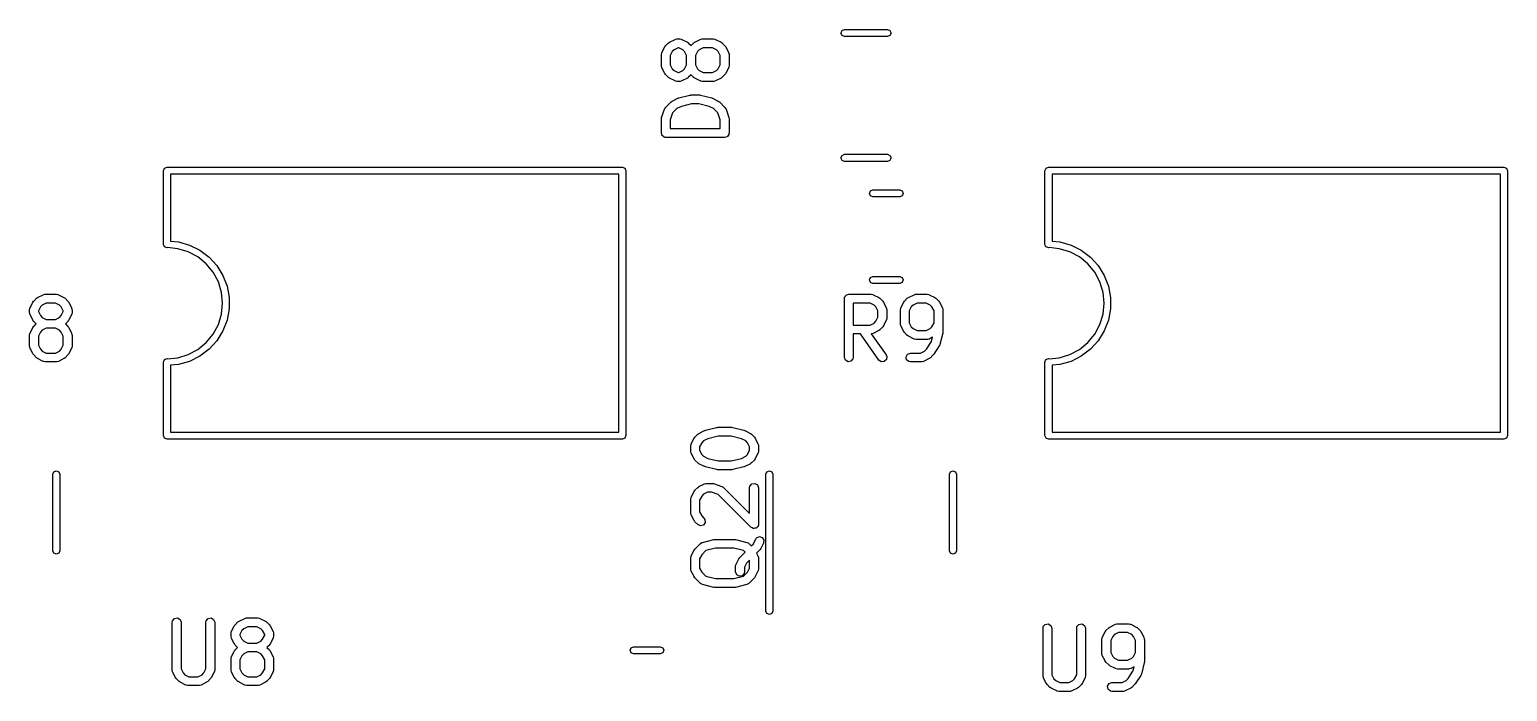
# Model space of a CAD drawing. Extents: x 10 to 287, y -200 to -10.
# Drawn here: x 129.04 to 154.16, y -91.03 to -79.78 of the extents above; entities that cross this region are included whole.
import ezdxf

# ---------------------------------------------------------------- set-up
doc = ezdxf.new("R2010")
doc.units = 0
doc.layers.add('BLACK', color=7, linetype='CONTINUOUS')

msp = doc.modelspace()

# ---------------------------------------------------------------- linework, layer by layer
at = {"layer": 'BLACK', "linetype": 'CONTINUOUS'}
for p, q in [((142.829, -79.84), (142.847, -79.7976)), ((142.847, -79.8824), (142.829, -79.84)), ((142.847, -79.7976), (142.889, -79.78)), ((142.889, -79.78), (143.62, -79.78)), ((143.62, -79.78), (143.662, -79.7976)), ((143.662, -79.7976), (143.68, -79.84)), ((143.68, -79.84), (143.662, -79.8824)), ((139.785, -80.1712), (139.833, -80.076)), ((139.833, -80.076), (139.846, -80.058)), ((139.846, -80.058), (139.847, -80.0565)), ((139.847, -80.0565), (139.895, -80.0089)), ((139.895, -80.0089), (139.913, -79.996)), ((139.913, -79.996), (139.914, -79.9948)), ((139.914, -79.9948), (140.009, -79.9472)), ((140.061, -80.0893), (139.992, -80.1235)), ((140.009, -79.9472), (140.034, -79.9398)), ((140.034, -79.9398), (140.039, -79.9408)), ((140.039, -79.9408), (140.043, -79.9393)), ((140.043, -79.9393), (140.09, -79.9393)), ((140.073, -80.0893), (140.061, -80.0893)), ((140.141, -80.1235), (140.073, -80.0893)), ((140.09, -79.9393), (140.116, -79.9438)), ((140.116, -79.9438), (140.12, -79.9467)), ((140.12, -79.9467), (140.124, -79.9472)), ((140.124, -79.9472), (140.219, -79.9948)), ((140.219, -79.9948), (140.237, -80.0082)), ((140.237, -80.0082), (140.239, -80.0089)), ((140.239, -80.0089), (140.281, -80.0511)), ((140.281, -80.0511), (140.323, -80.0089)), ((140.323, -80.0089), (140.342, -79.996)), ((140.342, -79.996), (140.343, -79.9948)), ((140.343, -79.9948), (140.438, -79.9472)), ((140.489, -80.0893), (140.421, -80.1235)), ((140.438, -79.9472), (140.463, -79.9398)), ((140.463, -79.9398), (140.467, -79.9408)), ((140.467, -79.9408), (140.471, -79.9393)), ((140.471, -79.9393), (140.662, -79.9393)), ((140.644, -80.0893), (140.489, -80.0893)), ((140.713, -80.1235), (140.644, -80.0893)), ((140.662, -79.9393), (140.688, -79.9438)), ((140.688, -79.9438), (140.691, -79.9467)), ((140.691, -79.9467), (140.695, -79.9472)), ((140.695, -79.9472), (140.791, -79.9948)), ((140.791, -79.9948), (140.809, -80.0082)), ((140.809, -80.0082), (140.81, -80.0089)), ((140.81, -80.0089), (140.858, -80.0565)), ((140.858, -80.0565), (140.871, -80.0749)), ((140.871, -80.0749), (140.872, -80.076)), ((140.872, -80.076), (140.919, -80.1712)), ((142.889, -79.9), (142.847, -79.8824)), ((143.62, -79.9), (142.889, -79.9)), ((143.662, -79.8824), (143.62, -79.9)), ((139.777, -80.2048), (139.782, -80.1791)), ((139.777, -80.3952), (139.777, -80.2048)), ((139.782, -80.1791), (139.785, -80.1757)), ((139.785, -80.1757), (139.785, -80.1712)), ((139.962, -80.1539), (139.927, -80.2225)), ((139.927, -80.2225), (139.927, -80.3775)), ((139.992, -80.1235), (139.962, -80.1539)), ((140.172, -80.1539), (140.141, -80.1235)), ((140.206, -80.2225), (140.172, -80.1539)), ((140.206, -80.3775), (140.206, -80.2225)), ((140.39, -80.1539), (140.356, -80.2225)), ((140.356, -80.2225), (140.356, -80.3775)), ((140.421, -80.1235), (140.39, -80.1539)), ((140.743, -80.1539), (140.713, -80.1235)), ((140.777, -80.2225), (140.743, -80.1539)), ((140.777, -80.3775), (140.777, -80.2225)), ((140.919, -80.1712), (140.927, -80.1962)), ((140.927, -80.1962), (140.926, -80.2005)), ((140.926, -80.2005), (140.927, -80.2048)), ((140.927, -80.2048), (140.927, -80.3952)), ((139.779, -80.3995), (139.777, -80.3952)), ((139.778, -80.4038), (139.779, -80.3995)), ((139.785, -80.4288), (139.778, -80.4038)), ((139.833, -80.524), (139.785, -80.4288)), ((139.834, -80.5251), (139.833, -80.524)), ((139.847, -80.5435), (139.834, -80.5251)), ((139.895, -80.5911), (139.847, -80.5435)), ((139.896, -80.5918), (139.895, -80.5911)), ((139.914, -80.6052), (139.896, -80.5918)), ((140.009, -80.6528), (139.914, -80.6052)), ((139.927, -80.3775), (139.962, -80.446)), ((139.962, -80.446), (139.992, -80.4765)), ((139.992, -80.4765), (140.061, -80.5107)), ((140.061, -80.5107), (140.073, -80.5107)), ((140.073, -80.5107), (140.141, -80.4765)), ((140.219, -80.6052), (140.124, -80.6528)), ((140.141, -80.4765), (140.172, -80.446)), ((140.172, -80.446), (140.206, -80.3775)), ((140.22, -80.604), (140.219, -80.6052)), ((140.239, -80.5911), (140.22, -80.604)), ((140.281, -80.5489), (140.239, -80.5911)), ((140.323, -80.5911), (140.281, -80.5489)), ((140.325, -80.5918), (140.323, -80.5911)), ((140.343, -80.6052), (140.325, -80.5918)), ((140.438, -80.6528), (140.343, -80.6052)), ((140.356, -80.3775), (140.39, -80.446)), ((140.39, -80.446), (140.421, -80.4765)), ((140.421, -80.4765), (140.489, -80.5107)), ((140.489, -80.5107), (140.644, -80.5107)), ((140.644, -80.5107), (140.713, -80.4765)), ((140.791, -80.6052), (140.695, -80.6528)), ((140.713, -80.4765), (140.743, -80.446)), ((140.743, -80.446), (140.777, -80.3775)), ((140.792, -80.604), (140.791, -80.6052)), ((140.81, -80.5911), (140.792, -80.604)), ((140.858, -80.5435), (140.81, -80.5911)), ((140.872, -80.524), (140.858, -80.542)), ((140.858, -80.542), (140.858, -80.5435)), ((140.919, -80.4288), (140.872, -80.524)), ((140.92, -80.4243), (140.919, -80.4288)), ((140.923, -80.4209), (140.92, -80.4243)), ((140.927, -80.3952), (140.923, -80.4209)), ((140.014, -80.6533), (140.009, -80.6528)), ((140.017, -80.6562), (140.014, -80.6533)), ((140.043, -80.6607), (140.017, -80.6562)), ((140.09, -80.6607), (140.043, -80.6607)), ((140.095, -80.6592), (140.09, -80.6607)), ((140.099, -80.6602), (140.095, -80.6592)), ((140.124, -80.6528), (140.099, -80.6602)), ((140.442, -80.6533), (140.438, -80.6528)), ((140.446, -80.6562), (140.442, -80.6533)), ((140.471, -80.6607), (140.446, -80.6562)), ((140.662, -80.6607), (140.471, -80.6607)), ((140.666, -80.6592), (140.662, -80.6607)), ((140.67, -80.6602), (140.666, -80.6592)), ((140.695, -80.6528), (140.67, -80.6602)), ((139.829, -81.1334), (139.841, -81.1105)), ((139.841, -81.1105), (139.845, -81.1082)), ((139.845, -81.1082), (139.847, -81.1041)), ((139.847, -81.1041), (139.942, -81.0089)), ((139.942, -81.0089), (139.961, -80.996)), ((139.961, -80.996), (139.962, -80.9948)), ((139.962, -80.9948), (140.057, -80.9472)), ((140.04, -81.1235), (139.966, -81.1977)), ((140.117, -81.085), (140.04, -81.1235)), ((140.057, -80.9472), (140.069, -80.9435)), ((140.069, -80.9435), (140.072, -80.9415)), ((140.072, -80.9415), (140.263, -80.8939)), ((140.29, -81.0417), (140.117, -81.085)), ((140.263, -80.8939), (140.278, -80.8929)), ((140.278, -80.8929), (140.281, -80.8917)), ((140.281, -80.8917), (140.424, -80.8917)), ((140.415, -81.0417), (140.29, -81.0417)), ((140.588, -81.085), (140.415, -81.0417)), ((140.424, -80.8917), (140.439, -80.8943)), ((140.439, -80.8943), (140.442, -80.8939)), ((140.442, -80.8939), (140.632, -80.9415)), ((140.665, -81.1235), (140.588, -81.085)), ((140.632, -80.9415), (140.644, -80.9468)), ((140.644, -80.9468), (140.648, -80.9472)), ((140.648, -80.9472), (140.743, -80.9948)), ((140.739, -81.1977), (140.665, -81.1235)), ((140.743, -80.9948), (140.761, -81.0082)), ((140.761, -81.0082), (140.763, -81.0089)), ((140.763, -81.0089), (140.858, -81.1041)), ((140.858, -81.1041), (140.873, -81.1254)), ((140.873, -81.1254), (140.873, -81.1299)), ((139.777, -81.3), (139.781, -81.2779)), ((139.777, -81.5381), (139.777, -81.3)), ((139.781, -81.2763), (139.829, -81.1334)), ((139.781, -81.2779), (139.781, -81.2763)), ((139.966, -81.1977), (139.927, -81.3122)), ((139.927, -81.3122), (139.927, -81.4631)), ((140.777, -81.3122), (140.739, -81.1977)), ((140.777, -81.4631), (140.777, -81.3122)), ((140.873, -81.1299), (140.876, -81.1334)), ((140.876, -81.1334), (140.924, -81.2763)), ((140.924, -81.2763), (140.927, -81.2985)), ((140.927, -81.2985), (140.927, -81.3)), ((140.927, -81.3), (140.927, -81.5381)), ((139.784, -81.5564), (139.777, -81.5381)), ((139.787, -81.5756), (139.784, -81.5564)), ((139.793, -81.5799), (139.787, -81.5756)), ((139.795, -81.5863), (139.793, -81.5799)), ((139.812, -81.596), (139.795, -81.5863)), ((139.827, -81.6086), (139.812, -81.596)), ((139.836, -81.6103), (139.827, -81.6086)), ((139.839, -81.612), (139.836, -81.6103)), ((139.843, -81.6114), (139.839, -81.612)), ((139.852, -81.6131), (139.843, -81.6114)), ((140.852, -81.6131), (139.852, -81.6131)), ((139.927, -81.4631), (140.777, -81.4631)), ((140.871, -81.6064), (140.852, -81.6131)), ((140.89, -81.603), (140.871, -81.6064)), ((140.894, -81.5979), (140.89, -81.603)), ((140.901, -81.5955), (140.894, -81.5979)), ((140.91, -81.5787), (140.901, -81.5955)), ((140.923, -81.5637), (140.91, -81.5787)), ((140.925, -81.554), (140.923, -81.5637)), ((140.926, -81.5511), (140.925, -81.554)), ((140.927, -81.5381), (140.926, -81.5478)), ((140.926, -81.5478), (140.926, -81.5511)), ((131.333, -82.1374), (131.375, -82.1198)), ((131.375, -82.1198), (139.115, -82.1198)), ((139.115, -82.1198), (139.157, -82.1374)), ((142.829, -81.96), (142.847, -81.9176)), ((142.847, -82.0024), (142.829, -81.96)), ((142.847, -81.9176), (142.889, -81.9)), ((142.889, -82.02), (142.847, -82.0024)), ((142.889, -81.9), (143.62, -81.9)), ((143.62, -82.02), (142.889, -82.02)), ((143.62, -81.9), (143.662, -81.9176)), ((143.662, -82.0024), (143.62, -82.02)), ((143.662, -81.9176), (143.68, -81.96)), ((143.68, -81.96), (143.662, -82.0024)), ((146.314, -82.1374), (146.356, -82.1198)), ((146.356, -82.1198), (154.096, -82.1198)), ((154.096, -82.1198), (154.139, -82.1374)), ((131.315, -82.1798), (131.333, -82.1374)), ((131.315, -83.4298), (131.315, -82.1798)), ((131.435, -82.2398), (131.435, -83.3754)), ((139.055, -82.2398), (131.435, -82.2398)), ((139.055, -86.6198), (139.055, -82.2398)), ((139.157, -82.1374), (139.175, -82.1798)), ((139.175, -82.1798), (139.175, -86.6798)), ((146.296, -82.1798), (146.314, -82.1374)), ((146.296, -83.4298), (146.296, -82.1798)), ((146.416, -82.2398), (146.416, -83.3754)), ((154.036, -82.2398), (146.416, -82.2398)), ((154.036, -86.6198), (154.036, -82.2398)), ((154.139, -82.1374), (154.156, -82.1798)), ((154.156, -82.1798), (154.156, -86.6798)), ((143.313, -82.565), (143.331, -82.5226)), ((143.331, -82.6074), (143.313, -82.565)), ((143.331, -82.5226), (143.373, -82.505)), ((143.373, -82.625), (143.331, -82.6074)), ((143.373, -82.505), (143.827, -82.505)), ((143.827, -82.625), (143.373, -82.625)), ((143.827, -82.505), (143.869, -82.5226)), ((143.869, -82.6074), (143.827, -82.625)), ((143.869, -82.5226), (143.887, -82.565)), ((143.887, -82.565), (143.869, -82.6074)), ((131.435, -83.3754), (131.57, -83.3879)), ((131.57, -83.3879), (131.758, -83.4414)), ((146.416, -83.3754), (146.551, -83.3879)), ((146.551, -83.3879), (146.739, -83.4414)), ((131.333, -83.4722), (131.315, -83.4298)), ((131.375, -83.4898), (131.333, -83.4722)), ((131.384, -83.4861), (131.375, -83.4898)), ((131.559, -83.5034), (131.384, -83.4861)), ((131.736, -83.5572), (131.559, -83.5034)), ((131.9, -83.6444), (131.736, -83.5572)), ((131.758, -83.4414), (131.933, -83.5286)), ((131.933, -83.5286), (132.089, -83.6465)), ((146.306, -83.4535), (146.296, -83.4298)), ((146.314, -83.4722), (146.306, -83.4535)), ((146.331, -83.4795), (146.314, -83.4722)), ((146.314, -83.4722), (146.314, -83.4722)), ((146.314, -83.4722), (146.314, -83.4722)), ((146.356, -83.4898), (146.331, -83.4795)), ((146.365, -83.4861), (146.356, -83.4898)), ((146.356, -83.4898), (146.356, -83.4898)), ((146.54, -83.5034), (146.365, -83.4861)), ((146.718, -83.5572), (146.54, -83.5034)), ((146.881, -83.6444), (146.718, -83.5572)), ((146.739, -83.4414), (146.914, -83.5286)), ((146.914, -83.5286), (147.07, -83.6465)), ((132.043, -83.7619), (131.9, -83.6444)), ((132.16, -83.905), (132.043, -83.7619)), ((132.089, -83.6465), (132.221, -83.791)), ((132.221, -83.791), (132.324, -83.9573)), ((147.024, -83.7619), (146.881, -83.6444)), ((147.142, -83.905), (147.024, -83.7619)), ((147.07, -83.6465), (147.202, -83.791)), ((147.202, -83.791), (147.305, -83.9573)), ((132.248, -84.0683), (132.16, -83.905)), ((132.301, -84.2455), (132.248, -84.0683)), ((132.324, -83.9573), (132.395, -84.1397)), ((132.395, -84.1397), (132.43, -84.332)), ((143.313, -84.035), (143.331, -83.9926)), ((143.331, -84.0774), (143.313, -84.035)), ((143.331, -83.9926), (143.373, -83.975)), ((143.373, -84.095), (143.331, -84.0774)), ((143.373, -83.975), (143.827, -83.975)), ((143.827, -84.095), (143.373, -84.095)), ((143.827, -83.975), (143.869, -83.9926)), ((143.869, -84.0774), (143.827, -84.095)), ((143.869, -83.9926), (143.887, -84.035)), ((143.887, -84.035), (143.869, -84.0774)), ((147.229, -84.0683), (147.142, -83.905)), ((147.283, -84.2455), (147.229, -84.0683)), ((147.305, -83.9573), (147.376, -84.1397)), ((147.376, -84.1397), (147.412, -84.332)), ((129.109, -84.3946), (129.156, -84.347)), ((129.156, -84.347), (129.175, -84.3341)), ((129.175, -84.3341), (129.176, -84.3329)), ((129.176, -84.3329), (129.271, -84.2853)), ((129.271, -84.2853), (129.296, -84.2779)), ((129.296, -84.2779), (129.301, -84.2789)), ((129.301, -84.2789), (129.305, -84.2774)), ((129.305, -84.2774), (129.495, -84.2774)), ((129.495, -84.2774), (129.521, -84.2819)), ((129.521, -84.2819), (129.524, -84.2848)), ((129.524, -84.2848), (129.529, -84.2853)), ((129.529, -84.2853), (129.624, -84.3329)), ((129.624, -84.3329), (129.642, -84.3463)), ((129.642, -84.3463), (129.644, -84.347)), ((129.644, -84.347), (129.691, -84.3946)), ((132.32, -84.4298), (132.301, -84.2455)), ((132.43, -84.332), (132.43, -84.5276)), ((142.887, -84.3524), (142.889, -84.3426)), ((142.887, -85.3524), (142.887, -84.3524)), ((142.888, -84.3394), (142.89, -84.3365)), ((142.889, -84.3426), (142.888, -84.3394)), ((142.89, -84.3365), (142.891, -84.3267)), ((142.891, -84.3267), (142.904, -84.3118)), ((142.904, -84.3118), (142.914, -84.2949)), ((142.914, -84.2949), (142.92, -84.2926)), ((142.92, -84.2926), (142.924, -84.2874)), ((142.924, -84.2874), (142.944, -84.284)), ((142.944, -84.284), (142.962, -84.2774)), ((142.962, -84.2774), (143.343, -84.2774)), ((143.343, -84.2774), (143.369, -84.2819)), ((143.369, -84.2819), (143.372, -84.2848)), ((143.372, -84.2848), (143.376, -84.2853)), ((143.376, -84.2853), (143.472, -84.3329)), ((143.472, -84.3329), (143.49, -84.3463)), ((143.49, -84.3463), (143.491, -84.347)), ((143.491, -84.347), (143.539, -84.3946)), ((143.909, -84.3946), (143.956, -84.347)), ((143.956, -84.347), (143.975, -84.3341)), ((143.975, -84.3341), (143.976, -84.3329)), ((143.976, -84.3329), (144.071, -84.2853)), ((144.071, -84.2853), (144.096, -84.2779)), ((144.096, -84.2779), (144.101, -84.2789)), ((144.101, -84.2789), (144.105, -84.2774)), ((144.105, -84.2774), (144.295, -84.2774)), ((144.295, -84.2774), (144.321, -84.2819)), ((144.321, -84.2819), (144.324, -84.2848)), ((144.324, -84.2848), (144.329, -84.2853)), ((144.329, -84.2853), (144.424, -84.3329)), ((144.424, -84.3329), (144.442, -84.3463)), ((144.442, -84.3463), (144.444, -84.347)), ((144.444, -84.347), (144.491, -84.3946)), ((147.301, -84.4298), (147.283, -84.2455)), ((147.412, -84.332), (147.412, -84.5276)), ((129.039, -84.5429), (129.044, -84.5172)), ((129.039, -84.5905), (129.039, -84.5429)), ((129.041, -84.5947), (129.039, -84.5905)), ((129.04, -84.599), (129.041, -84.5947)), ((129.047, -84.624), (129.04, -84.599)), ((129.044, -84.5172), (129.047, -84.5138)), ((129.047, -84.5093), (129.095, -84.4141)), ((129.047, -84.5138), (129.047, -84.5093)), ((129.095, -84.7193), (129.047, -84.624)), ((129.095, -84.4141), (129.108, -84.3961)), ((129.108, -84.3961), (129.109, -84.3946)), ((129.224, -84.492), (129.189, -84.5606)), ((129.189, -84.5606), (129.189, -84.5728)), ((129.189, -84.5728), (129.224, -84.6413)), ((129.254, -84.4616), (129.224, -84.492)), ((129.224, -84.6413), (129.254, -84.6717)), ((129.322, -84.4274), (129.254, -84.4616)), ((129.478, -84.4274), (129.322, -84.4274)), ((129.546, -84.4616), (129.478, -84.4274)), ((129.576, -84.492), (129.546, -84.4616)), ((129.546, -84.6717), (129.576, -84.6413)), ((129.611, -84.5606), (129.576, -84.492)), ((129.576, -84.6413), (129.611, -84.5728)), ((129.611, -84.5728), (129.611, -84.5606)), ((129.691, -84.3946), (129.704, -84.413)), ((129.704, -84.413), (129.705, -84.4141)), ((129.705, -84.4141), (129.753, -84.5093)), ((129.753, -84.624), (129.705, -84.7193)), ((129.753, -84.5093), (129.76, -84.5343)), ((129.756, -84.6161), (129.753, -84.6196)), ((129.753, -84.6196), (129.753, -84.624)), ((129.761, -84.5905), (129.756, -84.6161)), ((129.76, -84.5343), (129.759, -84.5386)), ((129.759, -84.5386), (129.761, -84.5429)), ((129.761, -84.5429), (129.761, -84.5905)), ((132.248, -84.7913), (132.301, -84.6141)), ((132.301, -84.6141), (132.32, -84.4298)), ((132.43, -84.5276), (132.395, -84.7199)), ((143.037, -84.4274), (143.037, -84.8012)), ((143.325, -84.4274), (143.037, -84.4274)), ((143.394, -84.4616), (143.325, -84.4274)), ((143.424, -84.492), (143.394, -84.4616)), ((143.458, -84.5606), (143.424, -84.492)), ((143.458, -84.668), (143.458, -84.5606)), ((143.539, -84.3946), (143.552, -84.413)), ((143.552, -84.413), (143.553, -84.4141)), ((143.553, -84.4141), (143.6, -84.5093)), ((143.6, -84.5093), (143.608, -84.5343)), ((143.608, -84.5343), (143.607, -84.5386)), ((143.607, -84.5386), (143.608, -84.5429)), ((143.608, -84.5429), (143.608, -84.6857)), ((143.839, -84.5429), (143.844, -84.5172)), ((143.839, -84.781), (143.839, -84.5429)), ((143.844, -84.5172), (143.847, -84.5138)), ((143.847, -84.5093), (143.895, -84.4141)), ((143.847, -84.5138), (143.847, -84.5093)), ((143.895, -84.4141), (143.908, -84.3961)), ((143.908, -84.3961), (143.909, -84.3946)), ((144.024, -84.492), (143.989, -84.5606)), ((143.989, -84.5606), (143.989, -84.7632)), ((144.054, -84.4616), (144.024, -84.492)), ((144.122, -84.4274), (144.054, -84.4616)), ((144.278, -84.4274), (144.122, -84.4274)), ((144.346, -84.4616), (144.278, -84.4274)), ((144.376, -84.492), (144.346, -84.4616)), ((144.411, -84.5606), (144.376, -84.492)), ((144.411, -84.7632), (144.411, -84.5606)), ((144.491, -84.3946), (144.504, -84.413)), ((144.504, -84.413), (144.505, -84.4141)), ((144.505, -84.4141), (144.553, -84.5093)), ((144.553, -84.5093), (144.56, -84.5343)), ((144.56, -84.5343), (144.559, -84.5386)), ((144.559, -84.5386), (144.561, -84.5429)), ((144.561, -84.5429), (144.561, -84.9238)), ((147.229, -84.7913), (147.283, -84.6141)), ((147.283, -84.6141), (147.301, -84.4298)), ((147.412, -84.5276), (147.376, -84.7199)), ((129.047, -84.9379), (129.095, -84.8426)), ((129.096, -84.7204), (129.095, -84.7193)), ((129.095, -84.8426), (129.108, -84.8246)), ((129.109, -84.7387), (129.096, -84.7204)), ((129.108, -84.8246), (129.109, -84.8232)), ((129.151, -84.781), (129.109, -84.7387)), ((129.109, -84.8232), (129.151, -84.781)), ((129.254, -84.8902), (129.224, -84.9206)), ((129.254, -84.6717), (129.322, -84.706)), ((129.322, -84.856), (129.254, -84.8902)), ((129.322, -84.706), (129.478, -84.706)), ((129.478, -84.856), (129.322, -84.856)), ((129.478, -84.706), (129.546, -84.6717)), ((129.546, -84.8902), (129.478, -84.856)), ((129.576, -84.9206), (129.546, -84.8902)), ((129.691, -84.7387), (129.649, -84.781)), ((129.649, -84.781), (129.691, -84.8232)), ((129.692, -84.7373), (129.691, -84.7387)), ((129.691, -84.8232), (129.704, -84.8415)), ((129.705, -84.7193), (129.692, -84.7373)), ((129.704, -84.8415), (129.705, -84.8426)), ((129.705, -84.8426), (129.753, -84.9379)), ((132.16, -84.9546), (132.248, -84.7913)), ((132.395, -84.7199), (132.324, -84.9023)), ((143.037, -84.8012), (143.325, -84.8012)), ((143.325, -84.8012), (143.394, -84.7669)), ((143.394, -84.7669), (143.424, -84.7365)), ((143.424, -84.7365), (143.458, -84.668)), ((143.473, -84.8945), (143.472, -84.8957)), ((143.491, -84.8816), (143.473, -84.8945)), ((143.539, -84.834), (143.491, -84.8816)), ((143.553, -84.8145), (143.539, -84.8325)), ((143.539, -84.8325), (143.539, -84.834)), ((143.6, -84.7193), (143.553, -84.8145)), ((143.601, -84.7148), (143.6, -84.7193)), ((143.604, -84.7114), (143.601, -84.7148)), ((143.608, -84.6857), (143.604, -84.7114)), ((143.841, -84.7852), (143.839, -84.781)), ((143.84, -84.7895), (143.841, -84.7852)), ((143.847, -84.8145), (143.84, -84.7895)), ((143.895, -84.9097), (143.847, -84.8145)), ((143.989, -84.7632), (144.024, -84.8318)), ((144.024, -84.8318), (144.054, -84.8622)), ((144.054, -84.8622), (144.122, -84.8964)), ((144.278, -84.8964), (144.346, -84.8622)), ((144.346, -84.8622), (144.376, -84.8318)), ((144.376, -84.8318), (144.411, -84.7632)), ((147.142, -84.9546), (147.229, -84.7913)), ((147.376, -84.7199), (147.305, -84.9023)), ((129.039, -84.9714), (129.044, -84.9458)), ((129.039, -85.1619), (129.039, -84.9714)), ((129.044, -84.9458), (129.047, -84.9423)), ((129.047, -84.9423), (129.047, -84.9379)), ((129.224, -84.9206), (129.189, -84.9891)), ((129.189, -84.9891), (129.189, -85.1442)), ((129.189, -85.1442), (129.224, -85.2127)), ((129.611, -84.9891), (129.576, -84.9206)), ((129.576, -85.2127), (129.611, -85.1442)), ((129.611, -85.1442), (129.611, -84.9891)), ((129.753, -84.9379), (129.76, -84.9629)), ((129.76, -84.9629), (129.759, -84.9672)), ((129.759, -84.9672), (129.761, -84.9714)), ((129.761, -84.9714), (129.761, -85.1619)), ((131.9, -85.2152), (132.043, -85.0977)), ((132.043, -85.0977), (132.16, -84.9546)), ((132.221, -85.0686), (132.089, -85.2131)), ((132.324, -84.9023), (132.221, -85.0686)), ((143.161, -84.9512), (143.037, -84.9512)), ((143.037, -84.9512), (143.037, -85.3524)), ((143.472, -85.3954), (143.161, -84.9512)), ((143.347, -84.9497), (143.344, -84.9508)), ((143.344, -84.9508), (143.595, -85.3094)), ((143.351, -84.9507), (143.347, -84.9497)), ((143.376, -84.9433), (143.351, -84.9507)), ((143.472, -84.8957), (143.376, -84.9433)), ((143.896, -84.9109), (143.895, -84.9097)), ((143.909, -84.9292), (143.896, -84.9109)), ((143.956, -84.9768), (143.909, -84.9292)), ((143.958, -84.9775), (143.956, -84.9768)), ((143.976, -84.9909), (143.958, -84.9775)), ((144.071, -85.0385), (143.976, -84.9909)), ((144.076, -85.039), (144.071, -85.0385)), ((144.079, -85.0419), (144.076, -85.039)), ((144.105, -85.0464), (144.079, -85.0419)), ((144.295, -85.0464), (144.105, -85.0464)), ((144.122, -84.8964), (144.278, -84.8964)), ((144.285, -85.2094), (144.368, -85.0835)), ((144.299, -85.0449), (144.295, -85.0464)), ((144.304, -85.0459), (144.299, -85.0449)), ((144.329, -85.0385), (144.304, -85.0459)), ((144.387, -85.0094), (144.329, -85.0385)), ((144.368, -85.0835), (144.387, -85.0094)), ((144.511, -85.1325), (144.501, -85.1555)), ((144.558, -84.942), (144.511, -85.1325)), ((144.561, -84.9238), (144.558, -84.9386)), ((144.558, -84.9386), (144.558, -84.942)), ((146.881, -85.2152), (147.024, -85.0977)), ((147.024, -85.0977), (147.142, -84.9546)), ((147.202, -85.0686), (147.07, -85.2131)), ((147.305, -84.9023), (147.202, -85.0686)), ((129.041, -85.1661), (129.039, -85.1619)), ((129.04, -85.1705), (129.041, -85.1661)), ((129.047, -85.1954), (129.04, -85.1705)), ((129.095, -85.2907), (129.047, -85.1954)), ((129.096, -85.2918), (129.095, -85.2907)), ((129.109, -85.3102), (129.096, -85.2918)), ((129.156, -85.3578), (129.109, -85.3102)), ((129.158, -85.3585), (129.156, -85.3578)), ((129.176, -85.3718), (129.158, -85.3585)), ((129.271, -85.4195), (129.176, -85.3718)), ((129.224, -85.2127), (129.254, -85.2431)), ((129.254, -85.2431), (129.322, -85.2774)), ((129.322, -85.2774), (129.478, -85.2774)), ((129.478, -85.2774), (129.546, -85.2431)), ((129.624, -85.3718), (129.529, -85.4195)), ((129.546, -85.2431), (129.576, -85.2127)), ((129.625, -85.3707), (129.624, -85.3718)), ((129.644, -85.3578), (129.625, -85.3707)), ((129.691, -85.3102), (129.644, -85.3578)), ((129.692, -85.3087), (129.691, -85.3102)), ((129.705, -85.2907), (129.692, -85.3087)), ((129.753, -85.1954), (129.705, -85.2907)), ((129.756, -85.1876), (129.753, -85.191)), ((129.753, -85.191), (129.753, -85.1954)), ((129.761, -85.1619), (129.756, -85.1876)), ((131.315, -85.4298), (131.333, -85.3874)), ((131.333, -85.3874), (131.375, -85.3698)), ((131.375, -85.3698), (131.384, -85.3735)), ((131.384, -85.3735), (131.559, -85.3562)), ((131.559, -85.3562), (131.736, -85.3024)), ((131.736, -85.3024), (131.9, -85.2152)), ((131.933, -85.331), (131.758, -85.4182)), ((132.089, -85.2131), (131.933, -85.331)), ((142.904, -85.4006), (142.887, -85.3524)), ((143.032, -85.378), (142.999, -85.4173)), ((143.037, -85.3524), (143.032, -85.378)), ((143.514, -85.4248), (143.472, -85.3954)), ((143.601, -85.3841), (143.565, -85.4204)), ((143.595, -85.3094), (143.606, -85.333)), ((143.606, -85.333), (143.601, -85.3841)), ((143.936, -85.3394), (143.961, -85.2949)), ((143.945, -85.3899), (143.936, -85.3394)), ((143.984, -85.4229), (143.945, -85.3899)), ((143.961, -85.2949), (144.01, -85.2774)), ((144.01, -85.2774), (144.182, -85.2774)), ((144.182, -85.2774), (144.251, -85.2431)), ((144.329, -85.3718), (144.234, -85.4195)), ((144.251, -85.2431), (144.285, -85.2094)), ((144.33, -85.3707), (144.329, -85.3718)), ((144.348, -85.3578), (144.33, -85.3707)), ((144.396, -85.3102), (144.348, -85.3578)), ((144.397, -85.307), (144.396, -85.3102)), ((144.405, -85.2987), (144.397, -85.307)), ((144.5, -85.1559), (144.405, -85.2987)), ((144.501, -85.1555), (144.5, -85.1559)), ((146.308, -85.402), (146.314, -85.3874)), ((146.314, -85.3874), (146.338, -85.3772)), ((146.314, -85.3874), (146.314, -85.3874)), ((146.314, -85.3874), (146.314, -85.3874)), ((146.338, -85.3772), (146.356, -85.3698)), ((146.356, -85.3698), (146.356, -85.3698)), ((146.356, -85.3698), (146.365, -85.3735)), ((146.365, -85.3735), (146.54, -85.3562)), ((146.54, -85.3562), (146.718, -85.3024)), ((146.718, -85.3024), (146.881, -85.2152)), ((146.914, -85.331), (146.739, -85.4182)), ((147.07, -85.2131), (146.914, -85.331)), ((129.276, -85.42), (129.271, -85.4195)), ((129.279, -85.4229), (129.276, -85.42)), ((129.305, -85.4274), (129.279, -85.4229)), ((129.495, -85.4274), (129.305, -85.4274)), ((129.499, -85.4258), (129.495, -85.4274)), ((129.504, -85.4269), (129.499, -85.4258)), ((129.529, -85.4195), (129.504, -85.4269)), ((131.315, -86.6798), (131.315, -85.4298)), ((131.57, -85.4717), (131.435, -85.4842)), ((131.435, -85.4842), (131.435, -86.6198)), ((131.758, -85.4182), (131.57, -85.4717)), ((142.949, -85.4262), (142.904, -85.4006)), ((142.999, -85.4173), (142.949, -85.4262)), ((143.565, -85.4204), (143.514, -85.4248)), ((144.01, -85.4274), (143.984, -85.4229)), ((144.2, -85.4274), (144.01, -85.4274)), ((144.204, -85.4258), (144.2, -85.4274)), ((144.209, -85.4269), (144.204, -85.4258)), ((144.234, -85.4195), (144.209, -85.4269)), ((146.296, -85.4298), (146.308, -85.402)), ((146.296, -86.6798), (146.296, -85.4298)), ((146.551, -85.4717), (146.416, -85.4842)), ((146.416, -85.4842), (146.416, -86.6198)), ((146.739, -85.4182), (146.551, -85.4717)), ((131.435, -86.6198), (139.055, -86.6198)), ((140.395, -86.6565), (140.413, -86.6436)), ((140.413, -86.6436), (140.414, -86.6424)), ((140.414, -86.6424), (140.509, -86.5948)), ((140.509, -86.5948), (140.522, -86.5911)), ((140.522, -86.5911), (140.525, -86.5891)), ((140.525, -86.5891), (140.715, -86.5415)), ((140.715, -86.5415), (140.73, -86.5405)), ((140.73, -86.5405), (140.733, -86.5393)), ((140.733, -86.5393), (140.971, -86.5393)), ((140.971, -86.5393), (140.986, -86.5419)), ((140.986, -86.5419), (140.99, -86.5415)), ((140.99, -86.5415), (141.18, -86.5891)), ((141.18, -86.5891), (141.192, -86.5944)), ((141.192, -86.5944), (141.195, -86.5948)), ((141.195, -86.5948), (141.291, -86.6424)), ((141.291, -86.6424), (141.309, -86.6558)), ((146.416, -86.6198), (154.036, -86.6198)), ((131.333, -86.7222), (131.315, -86.6798)), ((131.375, -86.7398), (131.333, -86.7222)), ((139.115, -86.7398), (131.375, -86.7398)), ((139.157, -86.7222), (139.115, -86.7398)), ((139.175, -86.6798), (139.157, -86.7222)), ((140.277, -86.8524), (140.282, -86.8267)), ((140.277, -86.9476), (140.277, -86.8524)), ((140.282, -86.8267), (140.285, -86.8233)), ((140.285, -86.8188), (140.333, -86.7236)), ((140.285, -86.8233), (140.285, -86.8188)), ((140.333, -86.7236), (140.346, -86.7056)), ((140.346, -86.7056), (140.347, -86.7041)), ((140.347, -86.7041), (140.395, -86.6565)), ((140.462, -86.8016), (140.427, -86.8701)), ((140.427, -86.8701), (140.427, -86.9299)), ((140.492, -86.7712), (140.462, -86.8016)), ((140.569, -86.7327), (140.492, -86.7712)), ((140.743, -86.6893), (140.569, -86.7327)), ((140.962, -86.6893), (140.743, -86.6893)), ((141.136, -86.7327), (140.962, -86.6893)), ((141.213, -86.7712), (141.136, -86.7327)), ((141.243, -86.8016), (141.213, -86.7712)), ((141.277, -86.8701), (141.243, -86.8016)), ((141.277, -86.9299), (141.277, -86.8701)), ((141.309, -86.6558), (141.31, -86.6565)), ((141.31, -86.6565), (141.358, -86.7041)), ((141.358, -86.7041), (141.371, -86.7225)), ((141.371, -86.7225), (141.372, -86.7236)), ((141.372, -86.7236), (141.419, -86.8188)), ((141.419, -86.8188), (141.427, -86.8438)), ((141.427, -86.8438), (141.426, -86.8482)), ((141.426, -86.8482), (141.427, -86.8524)), ((141.427, -86.8524), (141.427, -86.9476)), ((146.314, -86.7222), (146.296, -86.6798)), ((146.356, -86.7398), (146.314, -86.7222)), ((154.096, -86.7398), (146.356, -86.7398)), ((154.139, -86.7222), (154.096, -86.7398)), ((154.156, -86.6798), (154.139, -86.7222)), ((140.279, -86.9518), (140.277, -86.9476)), ((140.278, -86.9562), (140.279, -86.9518)), ((140.285, -86.9812), (140.278, -86.9562)), ((140.333, -87.0764), (140.285, -86.9812)), ((140.334, -87.0775), (140.333, -87.0764)), ((140.347, -87.0959), (140.334, -87.0775)), ((140.395, -87.1435), (140.347, -87.0959)), ((140.396, -87.1442), (140.395, -87.1435)), ((140.414, -87.1576), (140.396, -87.1442)), ((140.427, -86.9299), (140.462, -86.9984)), ((140.462, -86.9984), (140.492, -87.0288)), ((140.492, -87.0288), (140.569, -87.0673)), ((140.569, -87.0673), (140.743, -87.1107)), ((140.743, -87.1107), (140.962, -87.1107)), ((140.962, -87.1107), (141.136, -87.0673)), ((141.136, -87.0673), (141.213, -87.0288)), ((141.213, -87.0288), (141.243, -86.9984)), ((141.243, -86.9984), (141.277, -86.9299)), ((141.31, -87.1435), (141.292, -87.1564)), ((141.358, -87.0959), (141.31, -87.1435)), ((141.372, -87.0764), (141.358, -87.0944)), ((141.358, -87.0944), (141.358, -87.0959)), ((141.419, -86.9812), (141.372, -87.0764)), ((141.42, -86.9767), (141.419, -86.9812)), ((141.423, -86.9733), (141.42, -86.9767)), ((141.427, -86.9476), (141.423, -86.9733)), ((129.433, -87.3363), (129.451, -87.2939)), ((129.433, -88.6363), (129.433, -87.3363)), ((129.451, -87.2939), (129.493, -87.2763)), ((129.493, -87.2763), (129.536, -87.2939)), ((129.536, -87.2939), (129.553, -87.3363)), ((129.553, -87.3363), (129.553, -88.6363)), ((140.509, -87.2052), (140.414, -87.1576)), ((140.513, -87.2056), (140.509, -87.2052)), ((140.525, -87.2109), (140.513, -87.2056)), ((140.715, -87.2585), (140.525, -87.2109)), ((140.719, -87.2581), (140.715, -87.2585)), ((140.733, -87.2607), (140.719, -87.2581)), ((140.971, -87.2607), (140.733, -87.2607)), ((140.975, -87.2595), (140.971, -87.2607)), ((140.99, -87.2585), (140.975, -87.2595)), ((141.18, -87.2109), (140.99, -87.2585)), ((141.183, -87.2089), (141.18, -87.2109)), ((141.195, -87.2052), (141.183, -87.2089)), ((141.291, -87.1576), (141.195, -87.2052)), ((141.292, -87.1564), (141.291, -87.1576)), ((141.553, -87.3363), (141.571, -87.2939)), ((141.553, -89.6613), (141.553, -87.3363)), ((141.571, -87.2939), (141.613, -87.2763)), ((141.613, -87.2763), (141.656, -87.2939)), ((141.656, -87.2939), (141.673, -87.3363)), ((141.673, -87.3363), (141.673, -89.6613)), ((144.673, -87.3363), (144.691, -87.2939)), ((144.673, -88.6363), (144.673, -87.3363)), ((144.691, -87.2939), (144.733, -87.2763)), ((144.733, -87.2763), (144.776, -87.2939)), ((144.776, -87.2939), (144.793, -87.3363)), ((144.793, -87.3363), (144.793, -88.6363)), ((140.285, -87.7236), (140.333, -87.6284)), ((140.333, -87.6284), (140.346, -87.6104)), ((140.346, -87.6104), (140.347, -87.6089)), ((140.347, -87.6089), (140.395, -87.5613)), ((140.395, -87.5613), (140.413, -87.5484)), ((140.413, -87.5484), (140.414, -87.5472)), ((140.414, -87.5472), (140.509, -87.4996)), ((140.561, -87.6417), (140.492, -87.6759)), ((140.509, -87.4996), (140.534, -87.4922)), ((140.534, -87.4922), (140.539, -87.4932)), ((140.539, -87.4932), (140.543, -87.4917)), ((140.543, -87.4917), (140.638, -87.4917)), ((140.626, -87.6417), (140.561, -87.6417)), ((140.74, -87.6798), (140.626, -87.6417)), ((140.638, -87.4917), (140.66, -87.4956)), ((140.66, -87.4956), (140.662, -87.4955)), ((140.662, -87.4955), (140.805, -87.5431)), ((140.805, -87.5431), (140.828, -87.5555)), ((140.828, -87.5555), (140.83, -87.5594)), ((140.83, -87.5594), (140.834, -87.5613)), ((140.834, -87.5613), (141.277, -88.0046)), ((141.277, -87.5667), (141.282, -87.541)), ((141.277, -88.0046), (141.277, -87.5667)), ((141.282, -87.541), (141.315, -87.5017)), ((141.315, -87.5017), (141.365, -87.4928)), ((141.365, -87.4928), (141.41, -87.5185)), ((141.41, -87.5185), (141.427, -87.5667)), ((141.427, -87.5667), (141.427, -88.1857)), ((140.277, -87.7571), (140.282, -87.7315)), ((140.277, -87.9952), (140.277, -87.7571)), ((140.282, -87.7315), (140.285, -87.7281)), ((140.285, -87.7281), (140.285, -87.7236)), ((140.462, -87.7063), (140.427, -87.7748)), ((140.427, -87.7748), (140.427, -87.9775)), ((140.492, -87.6759), (140.462, -87.7063)), ((141.299, -88.2387), (140.74, -87.6798)), ((140.279, -87.9995), (140.277, -87.9952)), ((140.278, -88.0038), (140.279, -87.9995)), ((140.285, -88.0288), (140.278, -88.0038)), ((140.333, -88.124), (140.285, -88.0288)), ((140.334, -88.1251), (140.333, -88.124)), ((140.347, -88.1435), (140.334, -88.1251)), ((140.395, -88.1911), (140.347, -88.1435)), ((140.427, -87.9775), (140.462, -88.046)), ((140.462, -88.046), (140.501, -88.0851)), ((140.52, -88.1575), (140.491, -88.1995)), ((140.501, -88.0851), (140.516, -88.1064)), ((140.516, -88.1064), (140.52, -88.1575)), ((140.441, -88.2128), (140.395, -88.1911)), ((140.491, -88.1995), (140.441, -88.2128)), ((141.32, -88.2483), (141.299, -88.2387)), ((141.339, -88.2596), (141.32, -88.2483)), ((141.343, -88.259), (141.339, -88.2596)), ((141.346, -88.2604), (141.343, -88.259)), ((141.368, -88.2546), (141.346, -88.2604)), ((141.39, -88.2507), (141.368, -88.2546)), ((141.392, -88.248), (141.39, -88.2507)), ((141.395, -88.2472), (141.392, -88.248)), ((141.408, -88.2287), (141.395, -88.2472)), ((141.396, -88.417), (141.443, -88.3966)), ((141.423, -88.2114), (141.408, -88.2287)), ((141.424, -88.2068), (141.423, -88.2114)), ((141.425, -88.2051), (141.424, -88.2068)), ((141.427, -88.1857), (141.425, -88.2018)), ((141.425, -88.2018), (141.425, -88.2051)), ((141.443, -88.3966), (141.492, -88.4112)), ((141.492, -88.4112), (141.521, -88.454)), ((129.451, -88.6788), (129.433, -88.6363)), ((129.553, -88.6363), (129.536, -88.6788)), ((140.285, -88.7236), (140.333, -88.6284)), ((140.333, -88.6284), (140.346, -88.6104)), ((140.346, -88.6104), (140.347, -88.6089)), ((140.347, -88.6089), (140.442, -88.5136)), ((140.442, -88.5136), (140.464, -88.4987)), ((140.534, -88.6344), (140.462, -88.7063)), ((140.464, -88.4987), (140.471, -88.498)), ((140.471, -88.498), (140.477, -88.4939)), ((140.477, -88.4939), (140.668, -88.4463)), ((140.695, -88.594), (140.534, -88.6344)), ((140.668, -88.4463), (140.682, -88.4452)), ((140.682, -88.4452), (140.686, -88.444)), ((140.686, -88.444), (141.019, -88.444)), ((141.01, -88.594), (140.695, -88.594)), ((141.171, -88.6344), (141.01, -88.594)), ((141.019, -88.444), (141.034, -88.4466)), ((141.034, -88.4466), (141.037, -88.4463)), ((141.037, -88.4463), (141.228, -88.4939)), ((141.109, -88.7517), (141.199, -88.6619)), ((141.199, -88.6619), (141.171, -88.6344)), ((141.228, -88.4939), (141.252, -88.5045)), ((141.252, -88.5045), (141.256, -88.5105)), ((141.256, -88.5105), (141.263, -88.5136)), ((141.263, -88.5136), (141.305, -88.5558)), ((141.305, -88.5558), (141.338, -88.5222)), ((141.338, -88.5222), (141.381, -88.4379)), ((141.381, -88.4379), (141.396, -88.417)), ((141.453, -88.6197), (141.396, -88.6767)), ((141.454, -88.6182), (141.453, -88.6197)), ((141.467, -88.6002), (141.454, -88.6182)), ((141.515, -88.505), (141.467, -88.6002)), ((141.521, -88.454), (141.515, -88.505)), ((144.691, -88.6788), (144.673, -88.6363)), ((144.793, -88.6363), (144.776, -88.6788)), ((129.493, -88.6963), (129.451, -88.6788)), ((129.536, -88.6788), (129.493, -88.6963)), ((140.277, -88.7571), (140.282, -88.7315)), ((140.277, -88.9476), (140.277, -88.7571)), ((140.282, -88.7315), (140.285, -88.7281)), ((140.285, -88.7281), (140.285, -88.7236)), ((140.462, -88.7063), (140.427, -88.7748)), ((140.427, -88.7748), (140.427, -88.9299)), ((141.039, -88.9), (141.044, -88.8743)), ((141.039, -88.9952), (141.039, -88.9)), ((141.044, -88.8743), (141.047, -88.8709)), ((141.047, -88.8665), (141.095, -88.7712)), ((141.047, -88.8709), (141.047, -88.8665)), ((141.095, -88.7712), (141.108, -88.7532)), ((141.108, -88.7532), (141.109, -88.7517)), ((141.224, -88.8492), (141.189, -88.9177)), ((141.277, -88.7954), (141.224, -88.8492)), ((141.277, -88.9299), (141.277, -88.7954)), ((141.396, -88.6767), (141.419, -88.7236)), ((141.419, -88.7236), (141.427, -88.7486)), ((141.427, -88.7486), (141.426, -88.7529)), ((141.426, -88.7529), (141.427, -88.7571)), ((141.427, -88.7571), (141.427, -88.9476)), ((144.733, -88.6963), (144.691, -88.6788)), ((144.776, -88.6788), (144.733, -88.6963)), ((140.279, -88.9518), (140.277, -88.9476)), ((140.278, -88.9562), (140.279, -88.9518)), ((140.285, -88.9812), (140.278, -88.9562)), ((140.333, -89.0764), (140.285, -88.9812)), ((140.334, -89.0775), (140.333, -89.0764)), ((140.347, -89.0959), (140.334, -89.0775)), ((140.442, -89.1911), (140.347, -89.0959)), ((140.427, -88.9299), (140.462, -88.9984)), ((140.462, -88.9984), (140.534, -89.0704)), ((140.534, -89.0704), (140.695, -89.1107)), ((140.695, -89.1107), (141.01, -89.1107)), ((141.01, -89.1107), (141.171, -89.0704)), ((141.057, -89.0434), (141.039, -88.9952)), ((141.101, -89.0691), (141.057, -89.0434)), ((141.152, -89.0602), (141.101, -89.0691)), ((141.185, -89.0209), (141.152, -89.0602)), ((141.171, -89.0704), (141.243, -88.9984)), ((141.189, -88.9952), (141.185, -89.0209)), ((141.189, -88.9177), (141.189, -88.9952)), ((141.243, -88.9984), (141.277, -88.9299)), ((141.358, -89.0959), (141.263, -89.1911)), ((141.372, -89.0764), (141.358, -89.0944)), ((141.358, -89.0944), (141.358, -89.0959)), ((141.419, -88.9812), (141.372, -89.0764)), ((141.42, -88.9767), (141.419, -88.9812)), ((141.423, -88.9733), (141.42, -88.9767)), ((141.427, -88.9476), (141.423, -88.9733)), ((140.449, -89.1943), (140.442, -89.1911)), ((140.453, -89.2002), (140.449, -89.1943)), ((140.477, -89.2109), (140.453, -89.2002)), ((140.668, -89.2585), (140.477, -89.2109)), ((140.671, -89.2581), (140.668, -89.2585)), ((140.686, -89.2607), (140.671, -89.2581)), ((141.019, -89.2607), (140.686, -89.2607)), ((141.022, -89.2595), (141.019, -89.2607)), ((141.037, -89.2585), (141.022, -89.2595)), ((141.228, -89.2109), (141.037, -89.2585)), ((141.234, -89.2067), (141.228, -89.2109)), ((141.241, -89.2061), (141.234, -89.2067)), ((141.263, -89.1911), (141.241, -89.2061)), ((141.571, -89.7038), (141.553, -89.6613)), ((141.673, -89.6613), (141.656, -89.7038)), ((131.463, -89.8524), (131.468, -89.8267)), ((131.463, -90.6619), (131.463, -89.8524)), ((131.468, -89.8267), (131.501, -89.7874)), ((131.501, -89.7874), (131.551, -89.7785)), ((131.551, -89.7785), (131.596, -89.8042)), ((131.596, -89.8042), (131.613, -89.8524)), ((131.613, -89.8524), (131.613, -90.6442)), ((132.035, -89.8524), (132.039, -89.8267)), ((132.035, -90.6442), (132.035, -89.8524)), ((132.039, -89.8267), (132.072, -89.7874)), ((132.072, -89.7874), (132.123, -89.7785)), ((132.123, -89.7785), (132.167, -89.8042)), ((132.167, -89.8042), (132.185, -89.8524)), ((132.185, -89.8524), (132.185, -90.6619)), ((132.471, -90.0093), (132.519, -89.9141)), ((132.519, -89.9141), (132.532, -89.8961)), ((132.532, -89.8961), (132.533, -89.8946)), ((132.533, -89.8946), (132.58, -89.847)), ((132.58, -89.847), (132.599, -89.8341)), ((132.599, -89.8341), (132.6, -89.8329)), ((132.6, -89.8329), (132.695, -89.7853)), ((132.695, -89.7853), (132.72, -89.7779)), ((132.72, -89.7779), (132.724, -89.7789)), ((132.724, -89.7789), (132.729, -89.7774)), ((132.729, -89.7774), (132.919, -89.7774)), ((132.919, -89.7774), (132.945, -89.7819)), ((132.945, -89.7819), (132.948, -89.7848)), ((132.948, -89.7848), (132.953, -89.7853)), ((132.953, -89.7853), (133.048, -89.8329)), ((133.048, -89.8329), (133.066, -89.8463)), ((133.066, -89.8463), (133.067, -89.847)), ((133.067, -89.847), (133.115, -89.8946)), ((133.115, -89.8946), (133.128, -89.913)), ((133.128, -89.913), (133.129, -89.9141)), ((133.129, -89.9141), (133.177, -90.0093)), ((141.613, -89.7213), (141.571, -89.7038)), ((141.656, -89.7038), (141.613, -89.7213)), ((146.268, -89.9267), (146.301, -89.8874)), ((146.301, -89.8874), (146.351, -89.8785)), ((146.351, -89.8785), (146.396, -89.9042)), ((146.396, -89.9042), (146.413, -89.9524)), ((146.839, -89.9267), (146.872, -89.8874)), ((146.872, -89.8874), (146.923, -89.8785)), ((146.923, -89.8785), (146.967, -89.9042)), ((146.967, -89.9042), (146.985, -89.9524)), ((147.4, -89.9329), (147.495, -89.8853)), ((147.495, -89.8853), (147.52, -89.8779)), ((147.52, -89.8779), (147.524, -89.8789)), ((147.524, -89.8789), (147.529, -89.8774)), ((147.529, -89.8774), (147.719, -89.8774)), ((147.719, -89.8774), (147.745, -89.8819)), ((147.745, -89.8819), (147.748, -89.8848)), ((147.748, -89.8848), (147.753, -89.8853)), ((147.753, -89.8853), (147.848, -89.9329)), ((132.463, -90.0429), (132.468, -90.0172)), ((132.463, -90.0905), (132.463, -90.0429)), ((132.465, -90.0947), (132.463, -90.0905)), ((132.464, -90.099), (132.465, -90.0947)), ((132.471, -90.124), (132.464, -90.099)), ((132.468, -90.0172), (132.47, -90.0138)), ((132.47, -90.0138), (132.471, -90.0093)), ((132.519, -90.2193), (132.471, -90.124)), ((132.647, -89.992), (132.613, -90.0606)), ((132.613, -90.0606), (132.613, -90.0728)), ((132.613, -90.0728), (132.647, -90.1413)), ((132.678, -89.9616), (132.647, -89.992)), ((132.647, -90.1413), (132.678, -90.1717)), ((132.746, -89.9274), (132.678, -89.9616)), ((132.901, -89.9274), (132.746, -89.9274)), ((132.97, -89.9616), (132.901, -89.9274)), ((133, -89.992), (132.97, -89.9616)), ((132.97, -90.1717), (133, -90.1413)), ((133.035, -90.0606), (133, -89.992)), ((133, -90.1413), (133.035, -90.0728)), ((133.035, -90.0728), (133.035, -90.0606)), ((133.177, -90.124), (133.129, -90.2193)), ((133.177, -90.0093), (133.184, -90.0343)), ((133.18, -90.1161), (133.177, -90.1196)), ((133.177, -90.1196), (133.177, -90.124)), ((133.185, -90.0905), (133.18, -90.1161)), ((133.184, -90.0343), (133.183, -90.0386)), ((133.183, -90.0386), (133.185, -90.0429)), ((133.185, -90.0429), (133.185, -90.0905)), ((146.263, -89.9524), (146.268, -89.9267)), ((146.263, -90.7619), (146.263, -89.9524)), ((146.413, -89.9524), (146.413, -90.7442)), ((146.835, -89.9524), (146.839, -89.9267)), ((146.835, -90.7442), (146.835, -89.9524)), ((146.985, -89.9524), (146.985, -90.7619)), ((147.263, -90.1429), (147.268, -90.1172)), ((147.263, -90.381), (147.263, -90.1429)), ((147.268, -90.1172), (147.27, -90.1138)), ((147.27, -90.1138), (147.271, -90.1093)), ((147.271, -90.1093), (147.319, -90.0141)), ((147.319, -90.0141), (147.332, -89.9961)), ((147.332, -89.9961), (147.333, -89.9946)), ((147.333, -89.9946), (147.38, -89.947)), ((147.38, -89.947), (147.399, -89.9341)), ((147.399, -89.9341), (147.4, -89.9329)), ((147.447, -90.092), (147.413, -90.1606)), ((147.413, -90.1606), (147.413, -90.3632)), ((147.478, -90.0616), (147.447, -90.092)), ((147.546, -90.0274), (147.478, -90.0616)), ((147.701, -90.0274), (147.546, -90.0274)), ((147.77, -90.0616), (147.701, -90.0274)), ((147.8, -90.092), (147.77, -90.0616)), ((147.835, -90.1606), (147.8, -90.092)), ((147.835, -90.3632), (147.835, -90.1606)), ((147.848, -89.9329), (147.866, -89.9463)), ((147.866, -89.9463), (147.867, -89.947)), ((147.867, -89.947), (147.915, -89.9946)), ((147.915, -89.9946), (147.928, -90.013)), ((147.928, -90.013), (147.929, -90.0141)), ((147.929, -90.0141), (147.977, -90.1093)), ((147.977, -90.1093), (147.984, -90.1343)), ((147.984, -90.1343), (147.983, -90.1386)), ((147.983, -90.1386), (147.985, -90.1429)), ((147.985, -90.1429), (147.985, -90.5238)), ((132.471, -90.4379), (132.519, -90.3426)), ((132.52, -90.2204), (132.519, -90.2193)), ((132.519, -90.3426), (132.532, -90.3246)), ((132.533, -90.2387), (132.52, -90.2204)), ((132.532, -90.3246), (132.533, -90.3232)), ((132.575, -90.281), (132.533, -90.2387)), ((132.533, -90.3232), (132.575, -90.281)), ((132.647, -90.4206), (132.613, -90.4891)), ((132.678, -90.3902), (132.647, -90.4206)), ((132.678, -90.1717), (132.746, -90.206)), ((132.746, -90.356), (132.678, -90.3902)), ((132.746, -90.206), (132.901, -90.206)), ((132.901, -90.356), (132.746, -90.356)), ((132.901, -90.206), (132.97, -90.1717)), ((132.97, -90.3902), (132.901, -90.356)), ((133, -90.4206), (132.97, -90.3902)), ((133.035, -90.4891), (133, -90.4206)), ((133.115, -90.2387), (133.073, -90.281)), ((133.073, -90.281), (133.115, -90.3232)), ((133.116, -90.2373), (133.115, -90.2387)), ((133.115, -90.3232), (133.128, -90.3415)), ((133.129, -90.2193), (133.116, -90.2373)), ((133.128, -90.3415), (133.129, -90.3426)), ((133.129, -90.3426), (133.177, -90.4379)), ((139.244, -90.3271), (139.262, -90.2846)), ((139.262, -90.3695), (139.244, -90.3271)), ((139.262, -90.2846), (139.304, -90.2671)), ((139.304, -90.3871), (139.262, -90.3695)), ((139.304, -90.2671), (139.758, -90.2671)), ((139.758, -90.3871), (139.304, -90.3871)), ((139.758, -90.2671), (139.801, -90.2846)), ((139.801, -90.3695), (139.758, -90.3871)), ((139.801, -90.2846), (139.818, -90.3271)), ((139.818, -90.3271), (139.801, -90.3695)), ((147.265, -90.3852), (147.263, -90.381)), ((147.264, -90.3895), (147.265, -90.3852)), ((147.271, -90.4145), (147.264, -90.3895)), ((147.319, -90.5097), (147.271, -90.4145)), ((147.413, -90.3632), (147.447, -90.4318)), ((147.8, -90.4318), (147.835, -90.3632)), ((131.465, -90.6661), (131.463, -90.6619)), ((131.464, -90.6705), (131.465, -90.6661)), ((131.471, -90.6954), (131.464, -90.6705)), ((131.613, -90.6442), (131.647, -90.7127)), ((132, -90.7127), (132.035, -90.6442)), ((132.185, -90.6619), (132.18, -90.6876)), ((132.463, -90.4714), (132.468, -90.4458)), ((132.463, -90.6619), (132.463, -90.4714)), ((132.465, -90.6661), (132.463, -90.6619)), ((132.464, -90.6705), (132.465, -90.6661)), ((132.471, -90.6954), (132.464, -90.6705)), ((132.468, -90.4458), (132.47, -90.4423)), ((132.47, -90.4423), (132.471, -90.4379)), ((132.613, -90.4891), (132.613, -90.6442)), ((132.613, -90.6442), (132.647, -90.7127)), ((133, -90.7127), (133.035, -90.6442)), ((133.035, -90.6442), (133.035, -90.4891)), ((133.177, -90.4379), (133.184, -90.4629)), ((133.185, -90.6619), (133.18, -90.6876)), ((133.184, -90.4629), (133.183, -90.4672)), ((133.183, -90.4672), (133.185, -90.4714)), ((133.185, -90.4714), (133.185, -90.6619)), ((147.32, -90.5109), (147.319, -90.5097)), ((147.333, -90.5292), (147.32, -90.5109)), ((147.38, -90.5768), (147.333, -90.5292)), ((147.382, -90.5775), (147.38, -90.5768)), ((147.4, -90.5909), (147.382, -90.5775)), ((147.495, -90.6385), (147.4, -90.5909)), ((147.447, -90.4318), (147.478, -90.4622)), ((147.478, -90.4622), (147.546, -90.4964)), ((147.499, -90.639), (147.495, -90.6385)), ((147.503, -90.6419), (147.499, -90.639)), ((147.529, -90.6464), (147.503, -90.6419)), ((147.719, -90.6464), (147.529, -90.6464)), ((147.546, -90.4964), (147.701, -90.4964)), ((147.701, -90.4964), (147.77, -90.4622)), ((147.723, -90.6449), (147.719, -90.6464)), ((147.728, -90.6459), (147.723, -90.6449)), ((147.753, -90.6385), (147.728, -90.6459)), ((147.811, -90.6094), (147.753, -90.6385)), ((147.77, -90.4622), (147.8, -90.4318)), ((147.792, -90.6835), (147.811, -90.6094)), ((147.982, -90.542), (147.935, -90.7325)), ((147.985, -90.5238), (147.982, -90.5386)), ((147.982, -90.5386), (147.982, -90.542)), ((131.519, -90.7907), (131.471, -90.6954)), ((131.52, -90.7918), (131.519, -90.7907)), ((131.533, -90.8102), (131.52, -90.7918)), ((131.58, -90.8578), (131.533, -90.8102)), ((131.582, -90.8585), (131.58, -90.8578)), ((131.6, -90.8718), (131.582, -90.8585)), ((131.695, -90.9195), (131.6, -90.8718)), ((131.647, -90.7127), (131.678, -90.7431)), ((131.678, -90.7431), (131.746, -90.7774)), ((131.699, -90.92), (131.695, -90.9195)), ((131.703, -90.9229), (131.699, -90.92)), ((131.729, -90.9274), (131.703, -90.9229)), ((131.746, -90.7774), (131.901, -90.7774)), ((131.901, -90.7774), (131.97, -90.7431)), ((131.953, -90.9195), (131.928, -90.9269)), ((132.048, -90.8718), (131.953, -90.9195)), ((131.97, -90.7431), (132, -90.7127)), ((132.049, -90.8707), (132.048, -90.8718)), ((132.067, -90.8578), (132.049, -90.8707)), ((132.115, -90.8102), (132.067, -90.8578)), ((132.116, -90.8087), (132.115, -90.8102)), ((132.129, -90.7907), (132.116, -90.8087)), ((132.177, -90.6954), (132.129, -90.7907)), ((132.18, -90.6876), (132.177, -90.691)), ((132.177, -90.691), (132.177, -90.6954)), ((132.519, -90.7907), (132.471, -90.6954)), ((132.52, -90.7918), (132.519, -90.7907)), ((132.533, -90.8102), (132.52, -90.7918)), ((132.58, -90.8578), (132.533, -90.8102)), ((132.582, -90.8585), (132.58, -90.8578)), ((132.6, -90.8718), (132.582, -90.8585)), ((132.695, -90.9195), (132.6, -90.8718)), ((132.647, -90.7127), (132.678, -90.7431)), ((132.678, -90.7431), (132.746, -90.7774)), ((132.699, -90.92), (132.695, -90.9195)), ((132.703, -90.9229), (132.699, -90.92)), ((132.729, -90.9274), (132.703, -90.9229)), ((132.746, -90.7774), (132.901, -90.7774)), ((132.901, -90.7774), (132.97, -90.7431)), ((132.953, -90.9195), (132.928, -90.9269)), ((133.048, -90.8718), (132.953, -90.9195)), ((132.97, -90.7431), (133, -90.7127)), ((133.049, -90.8707), (133.048, -90.8718)), ((133.067, -90.8578), (133.049, -90.8707)), ((133.115, -90.8102), (133.067, -90.8578)), ((133.116, -90.8087), (133.115, -90.8102)), ((133.129, -90.7907), (133.116, -90.8087)), ((133.177, -90.6954), (133.129, -90.7907)), ((133.18, -90.6876), (133.177, -90.691)), ((133.177, -90.691), (133.177, -90.6954)), ((146.265, -90.7661), (146.263, -90.7619)), ((146.264, -90.7705), (146.265, -90.7661)), ((146.271, -90.7954), (146.264, -90.7705)), ((146.319, -90.8907), (146.271, -90.7954)), ((146.32, -90.8918), (146.319, -90.8907)), ((146.333, -90.9102), (146.32, -90.8918)), ((146.38, -90.9578), (146.333, -90.9102)), ((146.413, -90.7442), (146.447, -90.8127)), ((146.447, -90.8127), (146.478, -90.8431)), ((146.478, -90.8431), (146.546, -90.8774)), ((146.546, -90.8774), (146.701, -90.8774)), ((146.701, -90.8774), (146.77, -90.8431)), ((146.77, -90.8431), (146.8, -90.8127)), ((146.8, -90.8127), (146.835, -90.7442)), ((146.915, -90.9102), (146.867, -90.9578)), ((146.916, -90.9087), (146.915, -90.9102)), ((146.929, -90.8907), (146.916, -90.9087)), ((146.977, -90.7954), (146.929, -90.8907)), ((146.98, -90.7876), (146.977, -90.791)), ((146.977, -90.791), (146.977, -90.7954)), ((146.985, -90.7619), (146.98, -90.7876)), ((147.359, -90.9394), (147.385, -90.8949)), ((147.385, -90.8949), (147.433, -90.8774)), ((147.433, -90.8774), (147.606, -90.8774)), ((147.606, -90.8774), (147.675, -90.8431)), ((147.675, -90.8431), (147.708, -90.8094)), ((147.708, -90.8094), (147.792, -90.6835)), ((147.82, -90.9102), (147.772, -90.9578)), ((147.821, -90.907), (147.82, -90.9102)), ((147.829, -90.8987), (147.821, -90.907)), ((147.924, -90.7559), (147.829, -90.8987)), ((147.935, -90.7325), (147.924, -90.7555)), ((147.924, -90.7555), (147.924, -90.7559)), ((131.919, -90.9274), (131.729, -90.9274)), ((131.923, -90.9258), (131.919, -90.9274)), ((131.928, -90.9269), (131.923, -90.9258)), ((132.919, -90.9274), (132.729, -90.9274)), ((132.923, -90.9258), (132.919, -90.9274)), ((132.928, -90.9269), (132.923, -90.9258)), ((146.382, -90.9585), (146.38, -90.9578)), ((146.4, -90.9718), (146.382, -90.9585)), ((146.495, -91.0195), (146.4, -90.9718)), ((146.499, -91.02), (146.495, -91.0195)), ((146.503, -91.0229), (146.499, -91.02)), ((146.529, -91.0274), (146.503, -91.0229)), ((146.719, -91.0274), (146.529, -91.0274)), ((146.723, -91.0258), (146.719, -91.0274)), ((146.728, -91.0269), (146.723, -91.0258)), ((146.753, -91.0195), (146.728, -91.0269)), ((146.848, -90.9718), (146.753, -91.0195)), ((146.849, -90.9707), (146.848, -90.9718)), ((146.867, -90.9578), (146.849, -90.9707)), ((147.368, -90.9899), (147.359, -90.9394)), ((147.408, -91.0229), (147.368, -90.9899)), ((147.433, -91.0274), (147.408, -91.0229)), ((147.624, -91.0274), (147.433, -91.0274)), ((147.628, -91.0258), (147.624, -91.0274)), ((147.632, -91.0269), (147.628, -91.0258)), ((147.657, -91.0195), (147.632, -91.0269)), ((147.753, -90.9718), (147.657, -91.0195)), ((147.754, -90.9707), (147.753, -90.9718)), ((147.772, -90.9578), (147.754, -90.9707))]:
    msp.add_line(p, q, dxfattribs=at)

doc.saveas('drawing.dxf')
